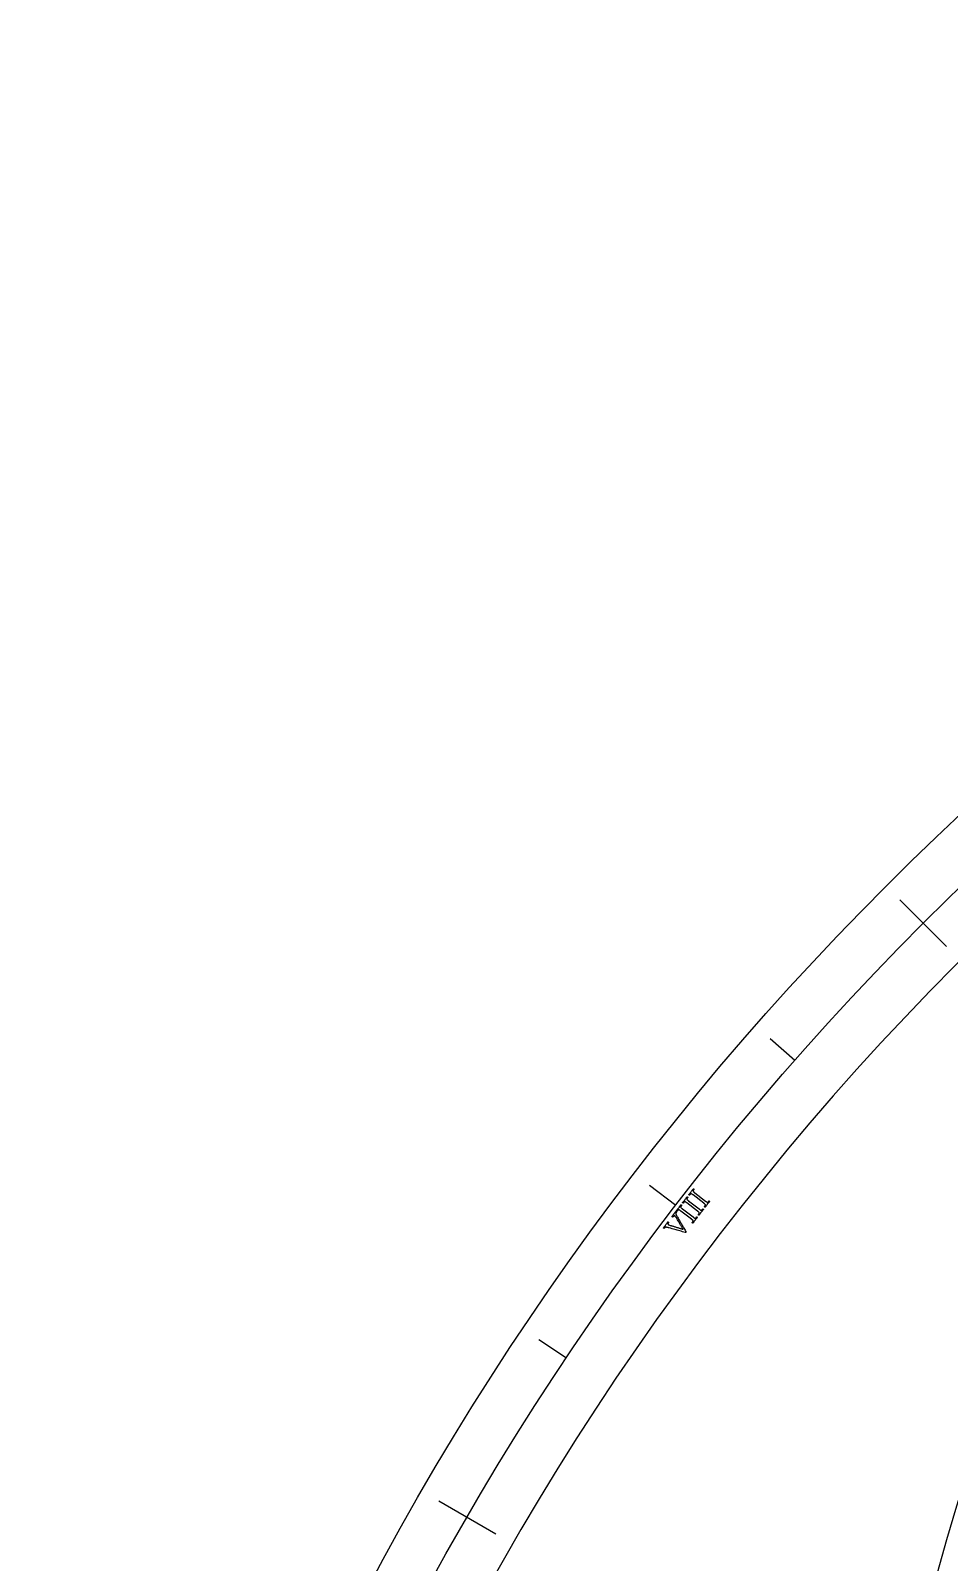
# Model space of a CAD drawing. Header units: millimetres. Extents: x -45 to 45, y -45 to 45.
# Drawn here: x -45 to -30.84, y 21.4 to 45 of the extents above; entities that cross this region are included whole.
import ezdxf

# ---------------------------------------------------------------- set-up
doc = ezdxf.new("R2010")
doc.units = ezdxf.units.MM
for name, color, linetype in [('CUT_INNER', 6, 'Continuous'), ('CUT_OUTER', 1, 'Continuous'), ('ENGRAVE', 7, 'Continuous'), ('ENGRAVE_FINE', 8, 'Continuous'), ('TEXT', 5, 'Continuous')]:
    doc.layers.add(name, color=color, linetype=linetype)

msp = doc.modelspace()

# ---------------------------------------------------------------- linework, layer by layer
at = {"layer": 'CUT_INNER'}
for centre, radius, start, end in [((-0.0006, 0.0002), 43.3826, 118.30636, 211.80699), ((-0.0003, 12.859), 32.1407, 129.15716, 252.98559)]:
    msp.add_arc(centre, radius, start, end, dxfattribs=at)
at = {"layer": 'CUT_OUTER'}
msp.add_circle((0, 0), 45, dxfattribs=at)
at = {"layer": 'ENGRAVE'}
for points in [[(-31.6077, 31.6077), (-30.8887, 30.8887)], [(-38.7113, 22.35), (-37.8308, 21.8416)]]:
    msp.add_lwpolyline(points, dxfattribs=at)
msp.add_circle((0, 0), 44.1916, dxfattribs=at)
at = {"layer": 'ENGRAVE_FINE'}
for points in [[(-33.6072, 29.4728), (-33.225, 29.1376)], [(-35.4629, 27.2116), (-35.0596, 26.9022)], [(-37.1667, 24.834), (-36.744, 24.5515)]]:
    msp.add_lwpolyline(points, dxfattribs=at)
at = {"layer": 'TEXT'}
for points in [[(-34.8213, 27.1117), (-34.817, 27.1174), (-34.8128, 27.123), (-34.8087, 27.1286), (-34.8047, 27.1342), (-34.8008, 27.1398), (-34.7967, 27.1456), (-34.7925, 27.1514), (-34.7882, 27.1574), (-34.7868, 27.1573), (-34.7852, 27.1568), (-34.7835, 27.1559), (-34.7817, 27.1545), (-34.78, 27.1529), (-34.7788, 27.1515), (-34.7779, 27.1501), (-34.7774, 27.1489), (-34.7784, 27.1475), (-34.7798, 27.1455), (-34.7815, 27.1429), (-34.7835, 27.1399), (-34.7855, 27.1365), (-34.7874, 27.1333), (-34.7892, 27.13), (-34.7908, 27.1268), (-34.7921, 27.1239), (-34.7927, 27.1214), (-34.7928, 27.1194), (-34.7922, 27.1179), (-34.7905, 27.1157), (-34.7885, 27.1134), (-34.786, 27.1111), (-34.7832, 27.1086), (-34.7801, 27.1061), (-34.7768, 27.1034), (-34.7734, 27.1007), (-34.7698, 27.0978), (-34.7692, 27.0974), (-34.7686, 27.0969), (-34.768, 27.0965), (-34.7674, 27.096), (-34.7668, 27.0956), (-34.7663, 27.0951), (-34.7657, 27.0947), (-34.7651, 27.0942), (-34.6033, 26.9681), (-34.6027, 26.9676), (-34.6021, 26.9672), (-34.6015, 26.9667), (-34.6009, 26.9663), (-34.6004, 26.9658), (-34.5998, 26.9654), (-34.5992, 26.9649), (-34.5986, 26.9645), (-34.595, 26.9617), (-34.5915, 26.959), (-34.5882, 26.9566), (-34.5851, 26.9542), (-34.5821, 26.9522), (-34.5793, 26.9504), (-34.5766, 26.949), (-34.5741, 26.9479), (-34.5727, 26.9478), (-34.5708, 26.9484), (-34.5685, 26.9496), (-34.5658, 26.9514), (-34.5629, 26.9536), (-34.5601, 26.9559), (-34.5573, 26.9585), (-34.5546, 26.9613), (-34.5521, 26.964), (-34.5501, 26.9662), (-34.5485, 26.968), (-34.5474, 26.9694), (-34.5461, 26.9692), (-34.5445, 26.9686), (-34.5428, 26.9677), (-34.5409, 26.9665), (-34.5391, 26.9651), (-34.5378, 26.9637), (-34.5369, 26.9623), (-34.5365, 26.9609), (-34.5414, 26.9554), (-34.5461, 26.9501), (-34.5507, 26.9448), (-34.5552, 26.9397), (-34.5597, 26.9345), (-34.5641, 26.9292), (-34.5685, 26.9238), (-34.5729, 26.9183), (-34.5771, 26.9128), (-34.5812, 26.9072), (-34.5854, 26.9015), (-34.5895, 26.8957), (-34.5936, 26.8898), (-34.5977, 26.8839), (-34.6018, 26.8779), (-34.6059, 26.8718), (-34.6073, 26.8718), (-34.6089, 26.8723), (-34.6106, 26.8733), (-34.6124, 26.8747), (-34.6141, 26.8762), (-34.6153, 26.8777), (-34.6163, 26.879), (-34.6168, 26.8802), (-34.6157, 26.8817), (-34.6144, 26.8837), (-34.6127, 26.8862), (-34.6107, 26.8892), (-34.6087, 26.8926), (-34.6068, 26.8959), (-34.6052, 26.8993), (-34.6037, 26.9027), (-34.6025, 26.9058), (-34.602, 26.9083), (-34.602, 26.9102), (-34.6025, 26.9114), (-34.6045, 26.9141), (-34.6069, 26.9168), (-34.6098, 26.9196), (-34.6132, 26.9226), (-34.6169, 26.9256), (-34.6207, 26.9287), (-34.6248, 26.9319), (-34.6289, 26.9351), (-34.7909, 27.0611), (-34.7951, 27.0644), (-34.7992, 27.0675), (-34.8032, 27.0705), (-34.8072, 27.0734), (-34.8109, 27.0761), (-34.8144, 27.0782), (-34.8177, 27.0799), (-34.8208, 27.0812), (-34.8223, 27.0815), (-34.8241, 27.0811), (-34.8263, 27.0799), (-34.8289, 27.0779), (-34.8317, 27.0754), (-34.8345, 27.0728), (-34.8372, 27.0701), (-34.8399, 27.0673), (-34.8424, 27.0646), (-34.8445, 27.0624), (-34.8461, 27.0606), (-34.8472, 27.0592), (-34.8485, 27.0594), (-34.8501, 27.0599), (-34.8518, 27.0608), (-34.8537, 27.062), (-34.8555, 27.0634), (-34.8568, 27.0648), (-34.8577, 27.0662), (-34.8581, 27.0676), (-34.8533, 27.0733), (-34.8486, 27.0789), (-34.8439, 27.0844), (-34.8392, 27.0899), (-34.8346, 27.0953), (-34.83, 27.1008), (-34.8256, 27.1062), (-34.8213, 27.1117)], [(-35.0124, 26.8644), (-35.0081, 26.8701), (-35.004, 26.8758), (-34.9999, 26.8814), (-34.996, 26.887), (-34.9921, 26.8927), (-34.9881, 26.8985), (-34.9839, 26.9044), (-34.9797, 26.9103), (-34.9782, 26.9103), (-34.9766, 26.9098), (-34.975, 26.9089), (-34.9731, 26.9075), (-34.9715, 26.906), (-34.9702, 26.9045), (-34.9693, 26.9032), (-34.9687, 26.9019), (-34.9698, 26.9005), (-34.9712, 26.8985), (-34.9728, 26.896), (-34.9748, 26.8929), (-34.9768, 26.8895), (-34.9787, 26.8862), (-34.9805, 26.883), (-34.9821, 26.8798), (-34.9833, 26.8768), (-34.9839, 26.8743), (-34.9839, 26.8723), (-34.9834, 26.8708), (-34.9817, 26.8686), (-34.9796, 26.8664), (-34.9771, 26.8641), (-34.9743, 26.8616), (-34.9712, 26.8591), (-34.9679, 26.8565), (-34.9644, 26.8537), (-34.9608, 26.8509), (-34.9602, 26.8505), (-34.9596, 26.85), (-34.959, 26.8496), (-34.9584, 26.8491), (-34.9578, 26.8487), (-34.9573, 26.8482), (-34.9567, 26.8478), (-34.9561, 26.8473), (-34.7934, 26.7224), (-34.7928, 26.7219), (-34.7922, 26.7215), (-34.7916, 26.721), (-34.791, 26.7206), (-34.7905, 26.7201), (-34.7899, 26.7197), (-34.7893, 26.7192), (-34.7887, 26.7188), (-34.7851, 26.716), (-34.7816, 26.7134), (-34.7783, 26.7109), (-34.7751, 26.7086), (-34.7721, 26.7066), (-34.7692, 26.7048), (-34.7666, 26.7034), (-34.7641, 26.7024), (-34.7626, 26.7023), (-34.7607, 26.7029), (-34.7585, 26.7041), (-34.7558, 26.7059), (-34.7529, 26.7081), (-34.7501, 26.7105), (-34.7474, 26.7131), (-34.7447, 26.7159), (-34.7422, 26.7186), (-34.7402, 26.7208), (-34.7386, 26.7227), (-34.7375, 26.724), (-34.7362, 26.7239), (-34.7346, 26.7233), (-34.7329, 26.7224), (-34.731, 26.7212), (-34.7292, 26.7198), (-34.7279, 26.7184), (-34.727, 26.717), (-34.7266, 26.7156), (-34.7314, 26.7102), (-34.7361, 26.7048), (-34.7407, 26.6995), (-34.7452, 26.6943), (-34.7496, 26.6891), (-34.7539, 26.6838), (-34.7583, 26.6783), (-34.7626, 26.6728), (-34.7668, 26.6673), (-34.7709, 26.6616), (-34.775, 26.6559), (-34.7791, 26.6501), (-34.7831, 26.6442), (-34.7872, 26.6382), (-34.7912, 26.6322), (-34.7953, 26.6261), (-34.7968, 26.6261), (-34.7983, 26.6266), (-34.8, 26.6275), (-34.8018, 26.6289), (-34.8035, 26.6304), (-34.8048, 26.6319), (-34.8057, 26.6332), (-34.8063, 26.6344), (-34.8052, 26.6359), (-34.8039, 26.6379), (-34.8022, 26.6404), (-34.8003, 26.6435), (-34.7983, 26.6468), (-34.7964, 26.6502), (-34.7948, 26.6536), (-34.7933, 26.657), (-34.7922, 26.6601), (-34.7917, 26.6626), (-34.7917, 26.6645), (-34.7922, 26.6657), (-34.7942, 26.6684), (-34.7966, 26.6711), (-34.7996, 26.6739), (-34.803, 26.6768), (-34.8067, 26.6797), (-34.8106, 26.6828), (-34.8146, 26.686), (-34.8188, 26.6892), (-34.9816, 26.814), (-34.9859, 26.8173), (-34.99, 26.8204), (-34.9941, 26.8234), (-34.998, 26.8263), (-35.0018, 26.8289), (-35.0053, 26.831), (-35.0086, 26.8327), (-35.0117, 26.8339), (-35.0132, 26.8342), (-35.015, 26.8338), (-35.0172, 26.8325), (-35.0198, 26.8305), (-35.0226, 26.8281), (-35.0253, 26.8255), (-35.028, 26.8228), (-35.0308, 26.8199), (-35.0332, 26.8172), (-35.0353, 26.8149), (-35.0368, 26.8131), (-35.038, 26.8117), (-35.0393, 26.8119), (-35.0408, 26.8124), (-35.0425, 26.8133), (-35.0445, 26.8145), (-35.0463, 26.8159), (-35.0476, 26.8173), (-35.0485, 26.8187), (-35.0489, 26.8201), (-35.0442, 26.8258), (-35.0395, 26.8314), (-35.0348, 26.837), (-35.0302, 26.8425), (-35.0256, 26.848), (-35.0211, 26.8535), (-35.0167, 26.8589), (-35.0124, 26.8644)], [(-34.9171, 26.9882), (-34.9128, 26.9939), (-34.9086, 26.9995), (-34.9045, 27.0052), (-34.9006, 27.0108), (-34.8967, 27.0164), (-34.8926, 27.0222), (-34.8884, 27.0281), (-34.8842, 27.034), (-34.8827, 27.034), (-34.8811, 27.0335), (-34.8795, 27.0326), (-34.8776, 27.0312), (-34.876, 27.0296), (-34.8747, 27.0282), (-34.8738, 27.0268), (-34.8733, 27.0256), (-34.8743, 27.0241), (-34.8757, 27.0221), (-34.8774, 27.0196), (-34.8793, 27.0165), (-34.8814, 27.0132), (-34.8833, 27.0099), (-34.8851, 27.0067), (-34.8867, 27.0035), (-34.8879, 27.0005), (-34.8885, 26.998), (-34.8886, 26.996), (-34.888, 26.9945), (-34.8863, 26.9923), (-34.8843, 26.9901), (-34.8818, 26.9877), (-34.8789, 26.9853), (-34.8758, 26.9827), (-34.8725, 26.9801), (-34.8691, 26.9774), (-34.8655, 26.9746), (-34.8649, 26.9741), (-34.8643, 26.9737), (-34.8637, 26.9732), (-34.8631, 26.9728), (-34.8626, 26.9723), (-34.862, 26.9719), (-34.8614, 26.9714), (-34.8608, 26.9709), (-34.6985, 26.8454), (-34.698, 26.845), (-34.6974, 26.8445), (-34.6968, 26.8441), (-34.6962, 26.8436), (-34.6956, 26.8432), (-34.695, 26.8427), (-34.6945, 26.8422), (-34.6939, 26.8418), (-34.6903, 26.839), (-34.6868, 26.8364), (-34.6835, 26.8339), (-34.6803, 26.8316), (-34.6773, 26.8295), (-34.6745, 26.8278), (-34.6718, 26.8264), (-34.6693, 26.8253), (-34.6679, 26.8252), (-34.666, 26.8258), (-34.6637, 26.827), (-34.661, 26.8288), (-34.6582, 26.831), (-34.6553, 26.8334), (-34.6526, 26.836), (-34.6499, 26.8388), (-34.6474, 26.8415), (-34.6454, 26.8437), (-34.6438, 26.8455), (-34.6427, 26.8469), (-34.6413, 26.8467), (-34.6398, 26.8461), (-34.6381, 26.8452), (-34.6362, 26.844), (-34.6344, 26.8426), (-34.633, 26.8412), (-34.6322, 26.8398), (-34.6318, 26.8384), (-34.6366, 26.833), (-34.6413, 26.8276), (-34.6459, 26.8223), (-34.6504, 26.8172), (-34.6548, 26.812), (-34.6592, 26.8067), (-34.6636, 26.8012), (-34.668, 26.7957), (-34.6722, 26.7902), (-34.6763, 26.7846), (-34.6804, 26.7789), (-34.6845, 26.7731), (-34.6886, 26.7672), (-34.6926, 26.7612), (-34.6967, 26.7552), (-34.7008, 26.7491), (-34.7023, 26.7491), (-34.7038, 26.7496), (-34.7055, 26.7506), (-34.7073, 26.7519), (-34.709, 26.7535), (-34.7103, 26.7549), (-34.7112, 26.7563), (-34.7117, 26.7575), (-34.7107, 26.7589), (-34.7093, 26.7609), (-34.7077, 26.7634), (-34.7057, 26.7665), (-34.7037, 26.7699), (-34.7019, 26.7732), (-34.7002, 26.7766), (-34.6987, 26.78), (-34.6976, 26.7831), (-34.697, 26.7856), (-34.697, 26.7875), (-34.6976, 26.7888), (-34.6995, 26.7914), (-34.702, 26.7941), (-34.7049, 26.7969), (-34.7083, 26.7998), (-34.712, 26.8028), (-34.7159, 26.8059), (-34.7199, 26.8091), (-34.7241, 26.8123), (-34.8865, 26.9377), (-34.8907, 26.941), (-34.8948, 26.9441), (-34.8989, 26.9471), (-34.9028, 26.95), (-34.9066, 26.9526), (-34.9101, 26.9548), (-34.9134, 26.9565), (-34.9164, 26.9577), (-34.9179, 26.958), (-34.9198, 26.9576), (-34.922, 26.9564), (-34.9246, 26.9544), (-34.9274, 26.9519), (-34.9301, 26.9493), (-34.9329, 26.9466), (-34.9356, 26.9438), (-34.9381, 26.9411), (-34.9401, 26.9388), (-34.9417, 26.937), (-34.9428, 26.9356), (-34.9441, 26.9358), (-34.9457, 26.9363), (-34.9474, 26.9372), (-34.9493, 26.9385), (-34.9511, 26.9399), (-34.9524, 26.9413), (-34.9533, 26.9426), (-34.9537, 26.944), (-34.949, 26.9497), (-34.9443, 26.9553), (-34.9396, 26.9609), (-34.9349, 26.9664), (-34.9303, 26.9718), (-34.9258, 26.9773), (-34.9214, 26.9828), (-34.9171, 26.9882)], [(-35.2149, 26.5985), (-35.2102, 26.6047), (-35.2057, 26.611), (-35.2013, 26.6172), (-35.197, 26.6234), (-35.1929, 26.6295), (-35.1887, 26.6355), (-35.1845, 26.6415), (-35.1804, 26.6474), (-35.1792, 26.647), (-35.1777, 26.6462), (-35.1759, 26.645), (-35.1739, 26.6434), (-35.172, 26.6417), (-35.1707, 26.6403), (-35.1701, 26.6391), (-35.17, 26.6383), (-35.1707, 26.6372), (-35.1717, 26.6355), (-35.173, 26.6331), (-35.1746, 26.6302), (-35.1761, 26.627), (-35.1774, 26.6236), (-35.1784, 26.6202), (-35.1792, 26.6167), (-35.1795, 26.6134), (-35.1788, 26.6104), (-35.1774, 26.6078), (-35.1751, 26.6055), (-35.1708, 26.6029), (-35.1641, 26.6), (-35.1551, 26.5967), (-35.1438, 26.593), (-35.1378, 26.5912), (-35.131, 26.5891), (-35.1232, 26.5867), (-35.1144, 26.5841), (-35.105, 26.5813), (-35.0952, 26.5783), (-35.0849, 26.5751), (-35.0741, 26.5718), (-35.0631, 26.5684), (-35.052, 26.5651), (-35.041, 26.5617), (-35.0299, 26.5584), (-35.0191, 26.5552), (-35.0087, 26.552), (-34.9987, 26.549), (-34.9892, 26.5461), (-34.9804, 26.5434), (-34.9724, 26.5409), (-34.9653, 26.5387), (-34.959, 26.5367), (-34.9538, 26.5351), (-34.9499, 26.5339), (-34.9474, 26.5332), (-34.9462, 26.5329), (-34.947, 26.5345), (-34.9487, 26.5374), (-34.9511, 26.5416), (-34.9542, 26.547), (-34.9581, 26.5535), (-34.9624, 26.5608), (-34.9672, 26.569), (-34.9725, 26.5779), (-34.9782, 26.5875), (-34.9842, 26.5975), (-34.9905, 26.6081), (-34.9971, 26.6191), (-35.0038, 26.6305), (-35.0106, 26.6419), (-35.0174, 26.6534), (-35.0243, 26.665), (-35.0311, 26.6764), (-35.0378, 26.6875), (-35.0442, 26.6983), (-35.0504, 26.7087), (-35.0528, 26.7126), (-35.0553, 26.7165), (-35.058, 26.7203), (-35.0609, 26.7242), (-35.0638, 26.7277), (-35.0666, 26.7308), (-35.0693, 26.7335), (-35.0719, 26.7357), (-35.0751, 26.7376), (-35.0784, 26.7385), (-35.0818, 26.7385), (-35.0853, 26.7375), (-35.0888, 26.7359), (-35.0922, 26.734), (-35.0953, 26.7318), (-35.0983, 26.7294), (-35.101, 26.727), (-35.1031, 26.7249), (-35.1048, 26.7232), (-35.1059, 26.7218), (-35.1071, 26.7216), (-35.1086, 26.7219), (-35.1103, 26.7228), (-35.1124, 26.7243), (-35.1144, 26.7259), (-35.1159, 26.7275), (-35.1169, 26.729), (-35.1173, 26.7305), (-35.1131, 26.7355), (-35.109, 26.7405), (-35.105, 26.7452), (-35.101, 26.7498), (-35.0971, 26.7544), (-35.0932, 26.7592), (-35.0892, 26.7642), (-35.0852, 26.7694), (-35.0819, 26.7737), (-35.079, 26.7775), (-35.0765, 26.7809), (-35.0744, 26.7839), (-35.0725, 26.7866), (-35.0706, 26.7893), (-35.0688, 26.792), (-35.067, 26.7948), (-35.0652, 26.7976), (-35.0631, 26.8007), (-35.0608, 26.8042), (-35.0582, 26.8079), (-35.057, 26.8075), (-35.0555, 26.8066), (-35.0537, 26.8053), (-35.0517, 26.8035), (-35.0498, 26.8017), (-35.0485, 26.8004), (-35.0479, 26.7994), (-35.0479, 26.7988), (-35.0489, 26.7971), (-35.0503, 26.7945), (-35.0521, 26.791), (-35.0542, 26.7865), (-35.056, 26.7815), (-35.057, 26.7766), (-35.0573, 26.7718), (-35.0567, 26.7669), (-35.0557, 26.7632), (-35.0539, 26.7584), (-35.0513, 26.7525), (-35.0479, 26.7456), (-35.0441, 26.7384), (-35.0403, 26.7314), (-35.0365, 26.7246), (-35.0327, 26.7182), (-35.0238, 26.7032), (-35.0153, 26.6888), (-35.0071, 26.6751), (-34.9993, 26.6621), (-34.9918, 26.6494), (-34.9845, 26.6369), (-34.9772, 26.6247), (-34.9702, 26.6126), (-34.9631, 26.6005), (-34.956, 26.5883), (-34.9486, 26.5757), (-34.9412, 26.563), (-34.9334, 26.5498), (-34.9253, 26.5359), (-34.9169, 26.5212), (-34.908, 26.5058), (-34.9058, 26.5016), (-34.9043, 26.4977), (-34.9033, 26.4943), (-34.9031, 26.4912), (-34.9033, 26.4884), (-34.9039, 26.4859), (-34.9048, 26.4836), (-34.9061, 26.4815), (-34.9067, 26.481), (-34.9075, 26.4809), (-34.9087, 26.481), (-34.9101, 26.4815), (-34.9116, 26.482), (-34.9129, 26.4823), (-34.9141, 26.4826), (-34.915, 26.4827), (-34.9366, 26.4891), (-34.9575, 26.4952), (-34.9776, 26.5012), (-34.997, 26.5069), (-35.0161, 26.5126), (-35.0354, 26.5182), (-35.0549, 26.524), (-35.0745, 26.5297), (-35.0947, 26.5356), (-35.116, 26.5417), (-35.1383, 26.548), (-35.1617, 26.5546), (-35.1689, 26.5566), (-35.1758, 26.5584), (-35.1823, 26.5601), (-35.1886, 26.5615), (-35.1946, 26.5627), (-35.2005, 26.5637), (-35.2063, 26.5643), (-35.2121, 26.5647), (-35.2144, 26.5646), (-35.217, 26.5641), (-35.2197, 26.563), (-35.2225, 26.5614), (-35.2253, 26.5596), (-35.228, 26.5576), (-35.2305, 26.5556), (-35.2329, 26.5535), (-35.2349, 26.5514), (-35.2367, 26.5496), (-35.2381, 26.548), (-35.2391, 26.5467), (-35.2396, 26.5468), (-35.2407, 26.5474), (-35.2424, 26.5486), (-35.2447, 26.5503), (-35.2471, 26.5521), (-35.2487, 26.5535), (-35.2498, 26.5545), (-35.2501, 26.555), (-35.2451, 26.5613), (-35.2404, 26.567), (-35.2362, 26.5721), (-35.2323, 26.5766), (-35.2285, 26.5811), (-35.2243, 26.5863), (-35.2198, 26.5921), (-35.2149, 26.5985)]]:
    msp.add_lwpolyline(points, close=True, dxfattribs=at)

doc.saveas('drawing.dxf')
